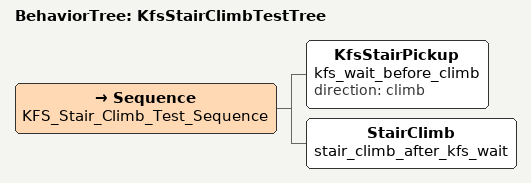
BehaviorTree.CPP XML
<root BTCPP_format="4" main_tree_to_execute="KfsStairClimbTestTree">
  <BehaviorTree ID="KfsStairClimbTestTree">
    <Sequence name="KFS_Stair_Climb_Test_Sequence">
      <KfsStairPickup name="kfs_wait_before_climb" direction="climb"/>
      <StairClimb name="stair_climb_after_kfs_wait"/>
    </Sequence>
  </BehaviorTree>
</root>
